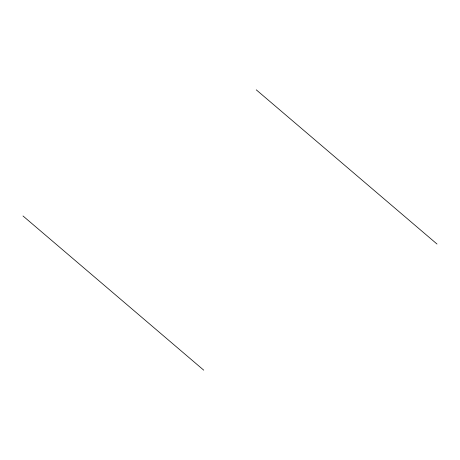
<?xml version="1.0" encoding="UTF-8"?>
<svg xmlns="http://www.w3.org/2000/svg" width="460" height="460" viewBox="0 0 460 460"><rect width="100%" height="100%" fill="white"/><g stroke="black" fill="none" stroke-linecap="round" stroke-linejoin="round"><path stroke-width="0.69" d="M256.255 89.832L437 244.03M23 215.97L203.745 370.168"/></g></svg>
